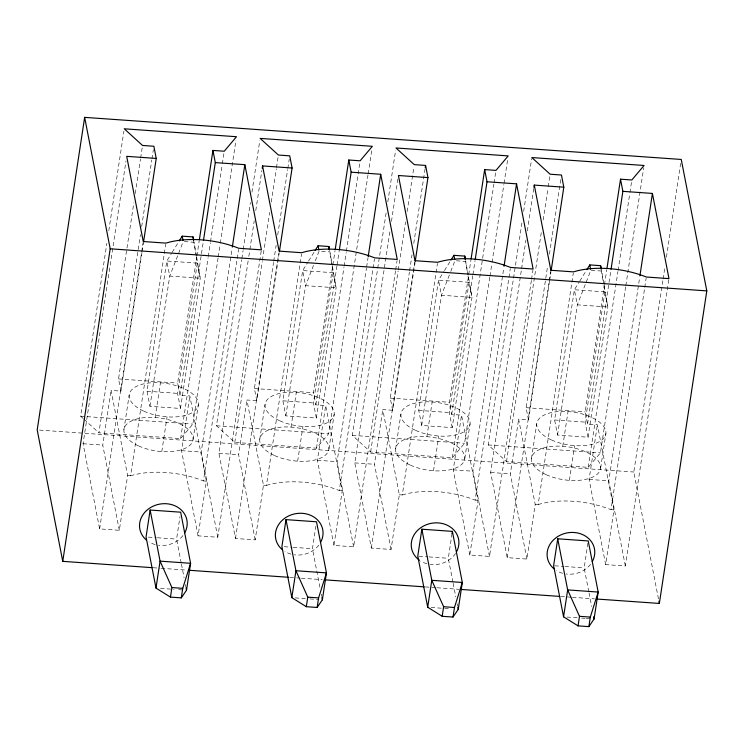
<?xml version="1.0" encoding="UTF-8"?>
<svg xmlns="http://www.w3.org/2000/svg" width="744" height="744" viewBox="0 0 744 744"><rect width="100%" height="100%" fill="white"/><g stroke="black" fill="none" stroke-linecap="round" stroke-linejoin="round"><path stroke-width="0.56" stroke-dasharray="3.72 2.79" d="M83.123 418.454L80.631 416.184L106.876 243.297M108.791 230.705L123.913 131.093M141.965 252.411L120.909 391.102L111.061 390.414L127.624 475.593L119.319 530.295L99.622 528.9L83.068 443.722L126.006 160.918M218.066 258.084L192.863 424.099L180.625 438.597L98.915 432.831L133.855 202.703M135.241 193.542L140.458 159.197M140.635 158.053L142.374 146.605M119.319 530.295L102.756 445.107L111.061 390.414M120.909 391.102L118.538 378.938L140.467 234.518M141.685 226.492L151.776 160.007M151.953 158.863L153.348 149.693M99.622 528.9L141.518 252.969M141.685 251.825L143.081 242.665M142.132 251.267L143.35 243.242M123.904 429.734L129.177 395.008M127.624 475.593L130.572 475.807L165.726 244.264M196.583 256.875L200.257 278.228L180.485 408.456L149.963 406.308L147.033 391.214L166.805 260.986L171.538 253.341M149.963 406.308L169.734 276.071L183.247 241.512M155.171 417.524L160.444 382.797M161.792 451.599L167.065 416.873M261.218 251.007L217.769 537.233L198.071 535.847L206.376 481.154L189.822 395.966L179.974 395.278L177.611 383.104L196.751 257.024M196.928 255.871L199.187 240.972M180.485 408.456L177.546 393.371L197.318 263.134L196.202 256.299M179.974 395.278L203.298 241.679M180.625 438.597L208.097 257.703M208.264 256.559L210.347 242.814M210.524 241.67L222.168 164.963M222.344 163.82L224.084 152.371M198.071 535.847L181.517 450.669L189.822 395.966M218.234 256.94L220.15 244.348M220.326 243.204L235.969 140.16M181.21 562.957L176.57 539.102L179.974 516.68M193.059 439.397L198.332 404.671M217.769 537.233L201.206 452.054L232.147 248.254M130.572 475.807A62.859 29.844 8.6 0 1 203.428 480.94L237.011 259.721M237.187 258.577L238.573 249.407M368.001 174.933L328.718 433.687L316.488 448.186L234.779 442.42L216.485 425.773L241.688 259.749M241.865 258.605L243.083 250.589M243.26 249.445L250.384 202.508M251.946 192.203L259.768 140.681M279.214 252.83L256.764 400.691L246.924 399.993L263.478 485.181L255.173 539.874L235.485 538.489L218.931 453.301L248.133 260.958M248.822 256.373L249.696 250.654M249.872 249.51L254.216 220.884M255.778 210.58L261.86 170.506M234.779 442.42L262.241 261.525M262.409 260.372L269.709 212.291M271.281 201.987L276.322 168.786M276.489 167.633L278.228 156.184M255.173 539.874L238.619 454.696L246.924 399.993M256.764 400.691L254.402 388.526L273.541 262.437M273.718 261.293L276.154 245.25M277.717 234.927L287.64 169.595M287.816 168.451L289.202 159.281M235.485 538.489L277.373 262.558M277.549 261.414L278.768 253.397M259.768 439.323L265.041 404.587M263.478 485.181L266.436 485.386L301.58 253.853M332.447 266.464L336.111 287.807L316.339 418.044L285.826 415.887L282.887 400.802L302.659 270.565L307.997 261.972M285.826 415.887L305.598 285.659L313.615 265.134M291.034 427.112L296.307 392.386M297.656 461.187L302.929 426.461M395.52 270.89L353.623 546.821L333.935 545.436L342.24 490.733L325.686 405.554L315.837 404.857L313.475 392.692L335.051 250.561M316.339 418.044L313.41 402.95L333.182 272.723L329.639 251.063M315.837 404.857L336.893 266.166M337.069 265.022L339.152 251.267M316.488 448.186L343.951 267.282M344.128 266.138L346.211 252.402M346.388 251.258L359.947 161.95M333.935 545.436L317.381 460.248L325.686 405.554M368.178 173.789L371.823 149.739M319.939 587.304L312.433 548.691L315.837 526.259M328.922 448.976L334.196 414.25M353.623 546.821L337.069 461.643L366.439 268.147M366.615 267.003L368.01 257.843M266.436 485.386A62.859 29.844 8.6 0 1 339.283 490.529L372.874 269.309M373.042 268.166L374.437 258.996M489.784 277.261L464.582 443.275L452.352 457.774L370.633 452.008L352.349 435.352L377.552 269.337M377.729 268.193L386.415 210.943M387.81 201.791L395.631 150.269M415.078 262.418L392.627 410.279L382.779 409.581L399.342 494.76L391.037 549.463L371.349 548.077L354.786 462.889L390.07 230.473M391.465 221.312L397.891 178.951M395.687 269.747L397.082 260.586M370.633 452.008L398.096 271.104M398.273 269.96L405.573 221.87M407.135 211.566L413.915 166.916M391.037 549.463L374.474 464.284L382.779 409.581M392.627 410.279L390.265 398.105L409.405 272.025M409.581 270.881L412.009 254.829M413.757 243.372L425.066 168.869M371.349 548.077L414.799 261.841M395.622 448.902L400.895 414.176M399.342 494.76L402.29 494.974L435.882 273.755M436.049 272.611L437.444 263.441M450.743 271.486L454.965 260.679L465.8 261.442L471.975 297.395L452.203 427.623L421.681 425.475L418.751 410.381L438.523 280.153L443.852 271.56M421.681 425.475L441.452 295.238L450.325 272.564M426.889 436.7L432.162 401.974M433.519 470.775L438.783 436.04M531.374 280.479L489.487 556.41L469.799 555.015L478.104 500.321L461.54 415.143L451.701 414.445L449.329 402.272L470.906 260.149M452.203 427.623L449.274 412.539L469.036 282.311L467.92 275.466M451.701 414.445L472.756 275.754M472.924 274.61L475.016 260.856M452.352 457.774L493.895 184.131M494.062 182.987L495.802 171.538M469.799 555.015L453.236 469.836L461.54 415.143M489.961 276.108L491.868 263.516M492.044 262.372L503.865 184.521M504.041 183.368L507.687 159.328M452.929 582.124L448.288 558.279L452.036 533.606M464.786 458.564L470.05 423.838M489.487 556.41L472.924 471.222L503.865 267.431M402.29 494.974A62.859 29.844 8.6 0 1 475.146 500.117L510.3 268.575M625.648 286.84L600.445 452.854L588.206 467.353L506.497 461.596L488.213 444.94L522.102 221.675M523.664 211.37L531.662 158.705M549.546 281.167L528.491 419.858L518.642 419.17L535.196 504.348L526.891 559.051L507.203 557.656L490.649 472.477L521.414 269.821M521.591 268.677L525.934 240.052M527.329 230.891L533.755 188.53M531.551 279.335L532.937 270.174M506.497 461.596L541.437 231.458M543.176 220.01L548.04 187.953M548.216 186.809L549.946 175.361M526.891 559.051L510.338 473.863L518.642 419.17M528.491 419.858L526.12 407.693L547.696 265.562M549.435 254.104L560.753 179.592M507.203 557.656L550.662 271.421M549.714 280.023L550.932 271.997M531.486 458.49L536.759 423.764M535.196 504.348L538.154 504.562L573.308 273.02M604.165 285.64L607.829 306.984L588.067 437.212L557.544 435.063L554.615 419.969L574.377 289.742L579.12 282.097M557.544 435.063L577.316 304.826L590.829 270.267L601.654 271.03L603.97 284.515M562.752 446.288L568.025 411.553M569.374 480.354L574.647 445.628M668.8 279.763L625.341 565.998L605.653 564.603L613.958 509.91L597.404 424.722L587.555 424.034L585.193 411.86L604.333 285.78M604.509 284.636L606.769 269.728M588.067 437.212L585.128 422.127L604.9 291.89L603.784 285.054M587.555 424.034L610.871 270.435M588.206 467.353L617.929 271.569M618.106 270.425L629.75 193.719M629.926 192.575L631.665 181.127M605.653 564.603L589.099 479.424L597.404 424.722M625.816 285.696L643.718 167.772M588.792 591.712L584.152 567.858L588.067 542.069M600.641 468.153L605.914 433.427M625.341 565.998L608.787 480.81L639.728 277.01M538.154 504.562A62.859 29.844 8.6 0 1 611.01 509.696L644.592 288.477M644.76 287.333L646.155 278.163M658.468 598.911L633.804 472.022L662.932 280.116M663.109 278.972L665.034 266.324M666.429 257.136L680.732 162.908M315.307 260.819L319.111 251.1L329.936 251.863L332.252 265.338M172.134 252.393L178.653 241.884M308.583 261.023L314.507 251.472M444.447 270.602L450.371 261.06M579.716 281.148L586.235 270.639M184.326 241.586L194.072 242.274L196.388 255.759M118.538 378.938L177.611 383.104M254.402 388.526L313.475 392.692M390.265 398.105L449.329 402.272M526.12 407.693L585.193 411.86M147.033 391.214L177.546 393.371M282.887 400.802L313.41 402.95M418.751 410.381L449.274 412.539M554.615 419.969L585.128 422.127M80.631 416.184L192.863 424.099M216.485 425.773L328.718 433.687M352.349 435.352L464.582 443.275M488.213 444.94L600.445 452.854M39.516 430.088L633.804 472.022M83.068 443.722L102.756 445.107M181.517 450.669L201.206 452.054M218.931 453.301L238.619 454.696M317.381 460.248L337.069 461.643M354.786 462.889L374.474 464.284M453.236 469.836L472.924 471.222M490.649 472.477L510.338 473.863M589.099 479.424L608.787 480.81M203.428 480.94L206.376 481.154M339.283 490.529L342.24 490.733M475.146 500.117L478.104 500.321M611.01 509.696L613.958 509.91M148.316 537.112L156.231 537.67M157.356 537.754L176.57 539.102M284.171 546.701L292.085 547.259M293.22 547.333L312.433 548.691M418.9 556.205L427.949 556.837M429.074 556.921L448.288 558.279M554.764 565.793L563.803 566.426M564.938 566.51L584.152 567.858M153.106 567.728L160.053 568.211M161.215 568.295L186.698 570.099M289.807 577.372L295.591 577.781M296.754 577.856L300.232 578.107M301.385 578.19L322.236 579.66M425.345 586.932L435.77 587.667M436.923 587.751L458.936 589.304M560.883 596.493L571.308 597.227M572.462 597.311L594.475 598.864M160.509 588.383L174.077 589.341M178.597 589.657L183.117 589.973M295.238 597.888L305.412 598.604M309.932 598.92L318.981 599.562M431.102 607.476L443.536 608.35M444.661 608.434L450.315 608.825M566.956 617.055L577.13 617.78M581.65 618.097L585.044 618.338M586.179 618.413L590.699 618.729M83.951 419.207L98.915 432.831M589.006 592.847L591.657 606.481M453.152 583.268L455.802 596.893M457.123 603.71L457.569 605.979M321.259 594.121L321.706 596.39M181.434 564.091L184.075 577.725M185.405 584.533L185.842 586.811M601.357 270.239L603.598 283.91M465.502 260.651L467.734 274.331M193.598 240.34L196.016 255.155M182.922 535.587A23.948 20.776 -11 0 1 158.472 545.231M155.133 544.552A23.948 20.776 -11 0 1 149.032 541.93M318.785 545.166A23.948 20.776 -11 0 1 294.336 554.819M290.988 554.131A23.948 20.776 -11 0 1 284.896 551.509M455.588 553.424A23.948 20.776 -11 0 1 430.199 564.398M426.851 563.72A23.948 20.776 -11 0 1 420.751 561.097M590.504 564.343A23.948 20.776 -11 0 1 566.054 573.987M562.715 573.308A23.948 20.776 -11 0 1 556.614 570.685M197.318 263.134L166.805 260.986L169.734 276.071L200.257 278.228L197.318 263.134M333.182 272.723L302.659 270.565L305.598 285.659L336.111 287.807L333.182 272.723M469.036 282.311L438.523 280.153L441.452 295.238L471.975 297.395L469.036 282.311M604.9 291.89L574.377 289.742L577.316 304.826L607.829 306.984L604.9 291.89M546.217 474.7A34.922 16.582 8.6 0 0 600.548 468.804A34.922 16.582 8.6 0 0 551.425 446.456A34.922 16.582 8.6 0 0 546.217 474.7M551.49 439.974A34.922 16.582 8.6 0 0 605.821 434.078A34.922 16.582 8.6 0 0 556.698 411.72A34.922 16.582 8.6 0 0 551.49 439.974M410.363 465.121A34.922 16.582 8.6 0 0 464.693 459.215A34.922 16.582 8.6 0 0 415.561 436.868A34.922 16.582 8.6 0 0 410.363 465.121M415.636 430.385A34.922 16.582 8.6 0 0 469.966 424.489A34.922 16.582 8.6 0 0 420.834 402.141A34.922 16.582 8.6 0 0 415.636 430.385M274.499 455.533A34.922 16.582 8.6 0 0 328.829 449.636A34.922 16.582 8.6 0 0 279.697 427.279A34.922 16.582 8.6 0 0 274.499 455.533M279.772 420.806A34.922 16.582 8.6 0 0 334.103 414.91A34.922 16.582 8.6 0 0 284.971 392.553A34.922 16.582 8.6 0 0 279.772 420.806M138.644 445.944A34.922 16.582 8.6 0 0 192.966 440.048A34.922 16.582 8.6 0 0 143.843 417.691A34.922 16.582 8.6 0 0 138.644 445.944M143.918 411.218A34.922 16.582 8.6 0 0 198.239 405.322A34.922 16.582 8.6 0 0 149.116 382.965A34.922 16.582 8.6 0 0 143.918 411.218"/><path stroke-width="1.12" d="M596.79 599.032L659.351 603.44L706.8 290.885L681.253 159.458L84.649 117.366L37.2 429.93L62.747 561.348L151.943 567.644M62.747 561.348L110.196 248.794L84.649 117.366M143.527 242.098L156.231 158.425L153.869 146.252L142.541 145.461L124.257 128.805L236.49 136.719L224.26 151.218L212.933 150.428L199.364 239.828M150.139 510.04L146.057 536.954L155.989 588.067L170.46 597.116L181.294 597.878L186.512 590.215L190.594 563.301L180.662 512.188L150.139 510.04L160.072 561.143L171.911 587.565L170.46 597.116M203.465 240.535L215.304 162.592L212.933 150.428M155.989 588.067L160.072 561.143L190.594 563.301L182.745 588.327L181.294 597.878M232.323 247.11L244.832 164.675L215.304 162.592M262.214 168.218L262.558 165.931L292.094 168.014L279.391 251.686M286.003 519.628L281.911 546.542L291.843 597.646L306.323 606.695L317.149 607.457L322.366 599.804L326.449 572.889L316.516 521.776L286.003 519.628L295.935 570.732L307.774 597.144L306.323 606.695M335.219 249.417L348.797 160.007L360.115 160.806L372.353 146.308L260.121 138.393L278.405 155.04L289.723 155.84L292.094 168.014M339.329 250.124L351.159 172.18L348.797 160.007M291.843 597.646L295.935 570.732L326.449 572.889L318.599 597.906L317.149 607.457M368.178 256.699L380.696 174.263L351.159 172.18M425.243 167.716L425.587 165.428L414.269 164.629L395.975 147.972L508.208 155.896L495.978 170.395L484.66 169.595L471.082 258.996M415.245 261.265L427.949 177.593L425.587 165.428M421.857 529.207L417.775 556.121L427.707 607.234L442.178 616.283L453.012 617.046L458.23 609.383L462.312 582.468L452.38 531.365L421.857 529.207L431.79 580.32L443.629 606.732L442.178 616.283M475.193 259.702L487.022 181.759L484.66 169.595M427.707 607.234L431.79 580.32L462.312 582.468L454.463 607.495L453.012 617.046M452.036 533.606L452.38 531.365M504.041 266.287L516.559 183.842L487.022 181.759M533.932 187.386L534.276 185.098L563.812 187.181L551.109 270.853M557.721 538.796L553.629 565.71L563.571 616.822L578.042 625.871L588.876 626.634L594.084 618.971L598.176 592.057L588.234 540.944L557.721 538.796L567.653 589.908L579.492 616.32L578.042 625.871M606.946 268.584L620.515 179.183L631.842 179.983L644.072 165.475L531.839 157.561L550.123 174.217L561.45 175.017L563.812 187.181M611.047 269.291L622.877 191.347L620.515 179.183M563.571 616.822L567.653 589.908L598.176 592.057L590.317 617.083L588.876 626.634M639.905 275.866L652.414 193.431L622.877 191.347M179.239 240.935L182.206 236.155L193.031 236.918L193.663 240.135M315.103 250.514L318.069 245.743L328.894 246.506L329.518 249.714M450.966 260.102L453.924 255.332L464.758 256.094L465.381 259.303M586.821 269.691L589.787 264.911L600.613 265.673L601.236 268.891M156.231 158.425L126.694 156.342L143.257 241.521L165.893 243.121A62.859 29.844 8.6 0 1 238.75 248.263L261.395 249.863L244.832 164.675M427.949 177.593L398.421 175.51L414.975 260.698L437.621 262.288A62.859 29.844 8.6 0 1 510.468 267.431L533.113 269.03L516.559 183.842M110.196 248.794L706.8 290.885M189.013 570.257L288.644 577.288M324.561 579.818L424.182 586.849M461.252 589.462L559.721 596.409M171.911 587.565L182.745 588.327M307.774 597.144L318.599 597.906M443.629 606.732L454.463 607.495M579.492 616.32L590.317 617.083M652.414 193.431L668.977 278.619L646.331 277.019A62.859 29.844 8.6 0 0 573.475 271.876L550.839 270.277L534.276 185.098M658.905 601.18L659.351 603.44M589.787 264.911L590.615 269.198M593.647 616.702L594.084 618.971M453.924 255.332L454.761 259.609M380.696 174.263L397.25 259.442L374.613 257.843A62.859 29.844 8.6 0 0 301.757 252.709L279.112 251.109L262.558 165.931M457.783 607.113L458.23 609.383M318.069 245.743L318.897 250.021M321.929 597.525L322.366 599.804M182.206 236.155L183.043 240.442M186.065 587.946L186.512 590.215M600.613 265.673L601.171 269.096M464.758 256.094L465.316 259.507M328.894 246.506L329.453 249.928M193.031 236.918L193.598 240.34M146.41 540.042A23.948 20.776 -11 0 1 144.838 512.291A23.948 20.776 -11 0 1 176.254 506.413A23.948 20.776 -11 0 1 184.698 532.881M282.274 549.63A23.948 20.776 -11 0 1 280.693 521.879A23.948 20.776 -11 0 1 312.108 516.001A23.948 20.776 -11 0 1 320.552 542.46M419.402 560.204A23.948 20.776 -11 0 1 415.849 532.304A23.948 20.776 -11 0 1 447.479 525.338A23.948 20.776 -11 0 1 456.416 552.048M553.992 568.807A23.948 20.776 -11 0 1 552.411 541.055A23.948 20.776 -11 0 1 583.826 535.169A23.948 20.776 -11 0 1 592.28 561.636"/></g></svg>
